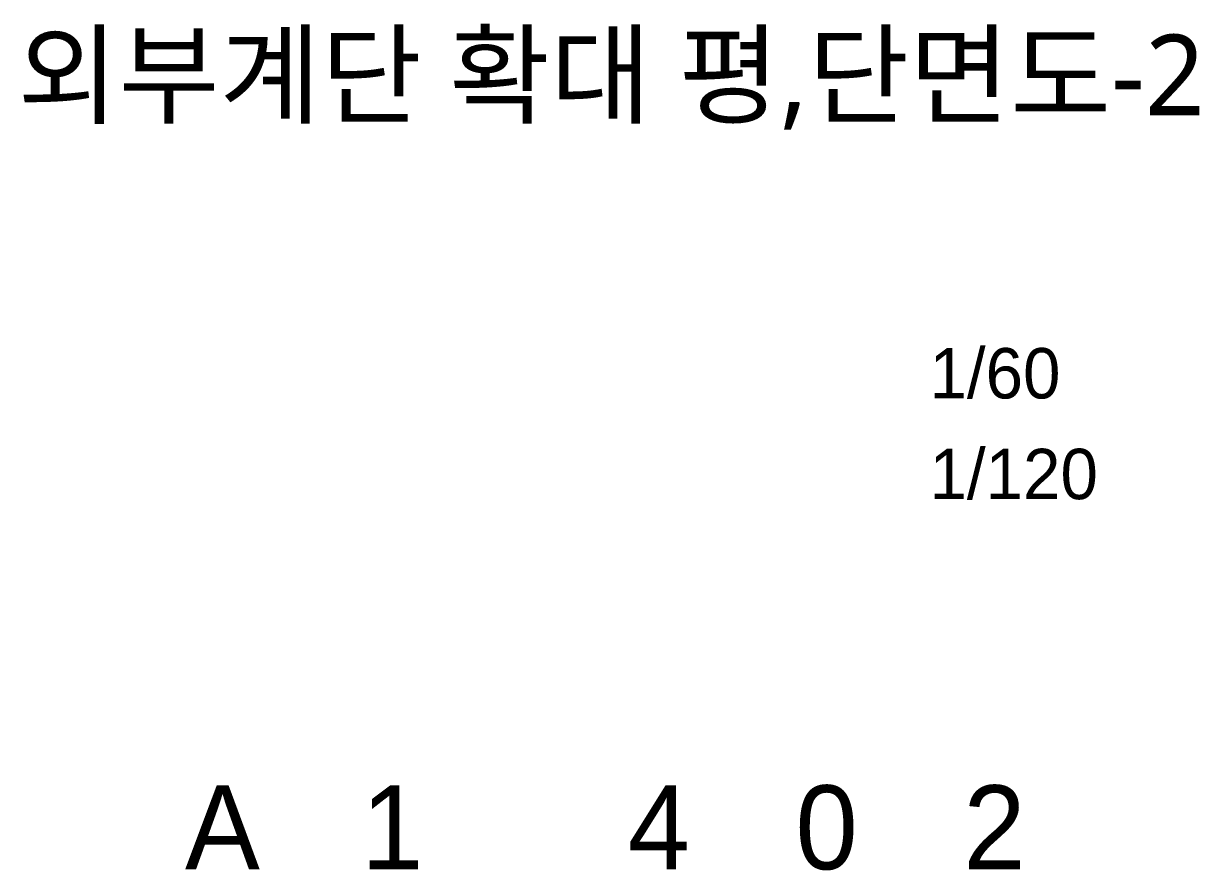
# Model space of a CAD drawing. Header units: millimetres. Extents: x 13515 to 183937, y -33900 to -660.
# Drawn here: x 117944 to 122148, y -33444 to -30416 of the extents above; entities that cross this region are included whole.
import ezdxf
from ezdxf.enums import TextEntityAlignment as Align

# ---------------------------------------------------------------- set-up
doc = ezdxf.new("R2010")
doc.units = ezdxf.units.MM
doc.header["$LTSCALE"] = 100
doc.header["$MEASUREMENT"] = 0
doc.layers.add('TEXT-TITLE', color=6, linetype='CONTINUOUS')
doc.layers.add('TEXT-기입', color=6, linetype='CONTINUOUS')
doc.styles.add('CGS', font='cgse', dxfattribs={"bigfont": 'cgs'})
doc.styles.add('나눔바른고딕', font='NanumBarunGothic.ttf')

msp = doc.modelspace()

# ---------------------------------------------------------------- texts
at = {"layer": 'TEXT-TITLE', "style": '나눔바른고딕'}
msp.add_text('외부계단 확대 평,단면도-2', height=288, dxfattribs=at).set_placement((120044.5, -30600), align=Align.MIDDLE_CENTER)
at = {"layer": 'TEXT-기입', "style": 'CGS'}
for s, p in [('1/60', (121182.2, -31810.4)), ('1/120', (121182.2, -32170.4))]:
    msp.add_text(s, height=180, dxfattribs=at).set_placement(p, align=Align.BOTTOM_LEFT)
for s, p in [('A', (118654.7, -33289.3)), ('1', (119262.2, -33289.3)), ('4', (120214.7, -33289.3)), ('0', (120814.7, -33289.3)), ('2', (121414.7, -33289.3))]:
    msp.add_text(s, height=300, dxfattribs=at).set_placement(p, align=Align.MIDDLE_CENTER)

doc.saveas('drawing.dxf')
